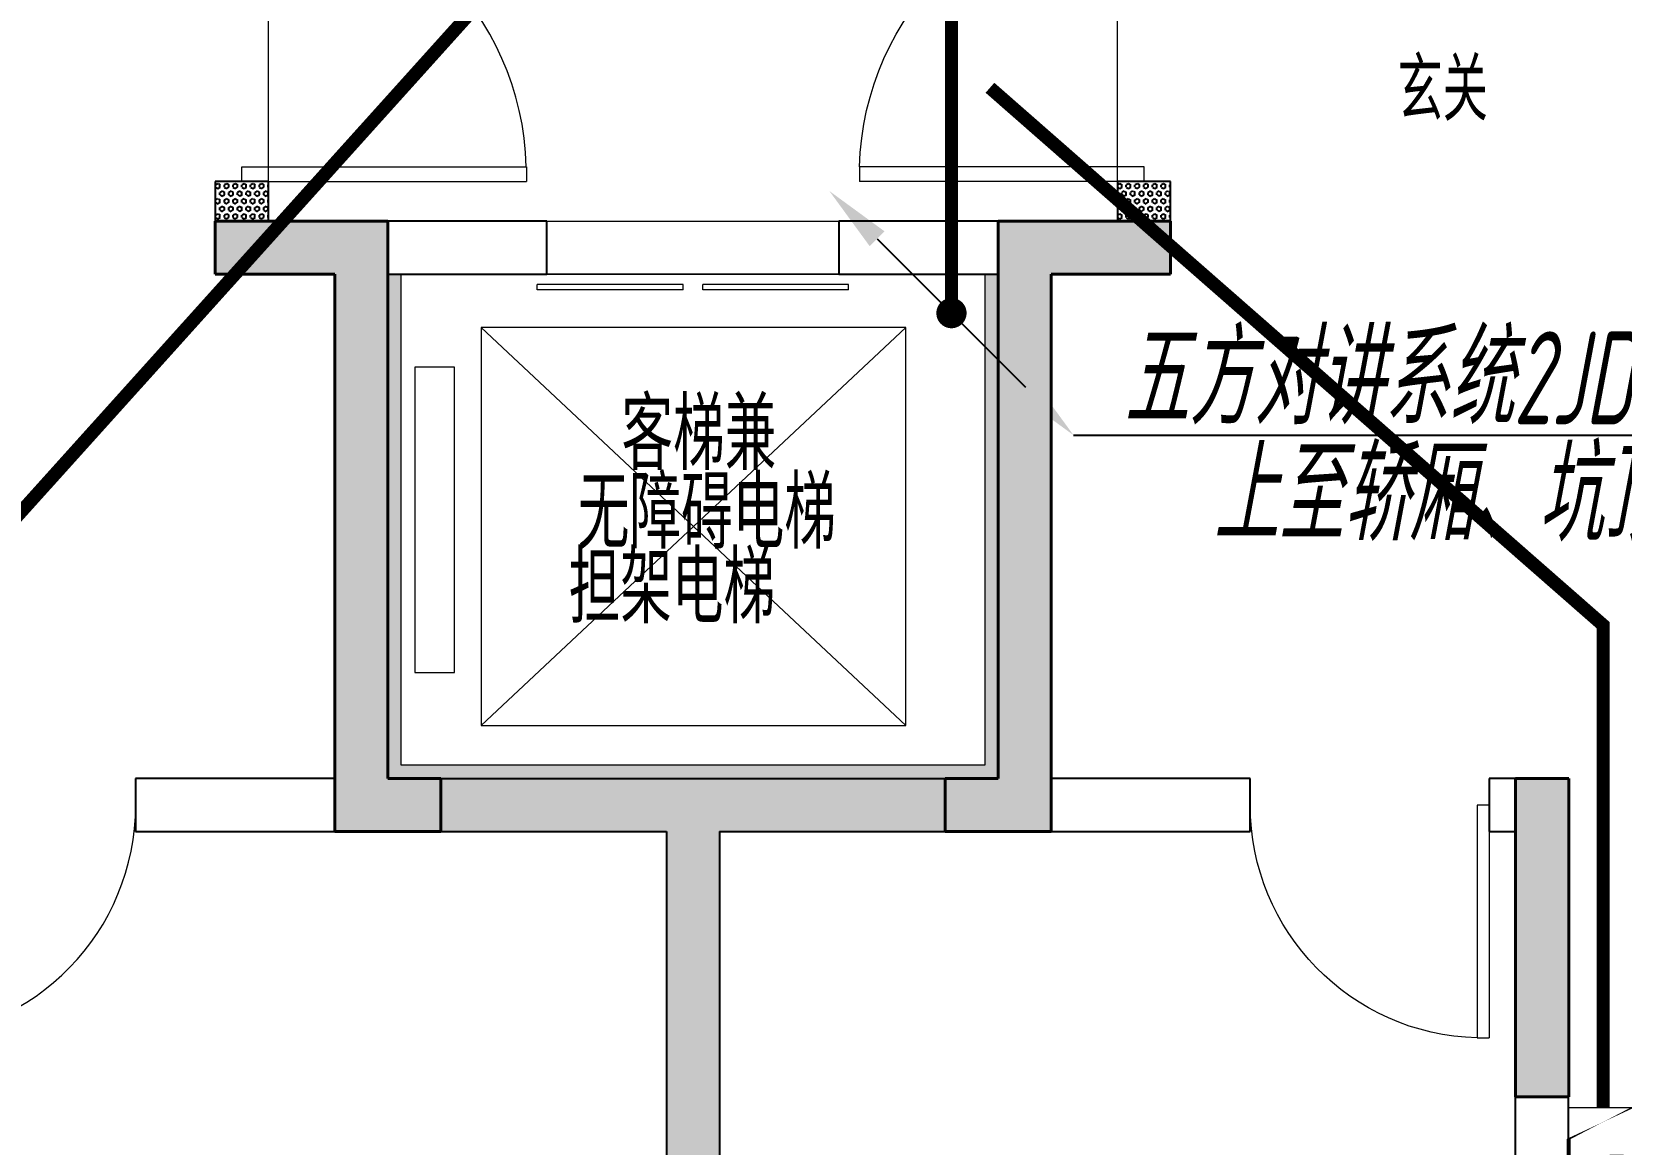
# Model space of a CAD drawing. Extents: x 3753737 to 4713801, y -857380 to 24339.
# Drawn here: x 4504257 to 4510247, y -737812 to -733620 of the extents above; entities that cross this region are included whole.
import ezdxf
from ezdxf.enums import TextEntityAlignment as Align

# ---------------------------------------------------------------- set-up
doc = ezdxf.new("R2010")
doc.units = 0
doc.header["$LTSCALE"] = 1000
doc.header["$MEASUREMENT"] = 0
doc.linetypes.add('DASH', pattern=[0.35, 0.25, -0.1])
doc.layers.get('0').update_dxf_attribs({"linetype": 'CONTINUOUS'})
for name, color, linetype in [('!!电气', 1, 'CONTINUOUS'), ('DIM-照明', 7, 'CONTINUOUS'), ('LWIRE', 4, 'CONTINUOUS'), ('WALL', 252, 'CONTINUOUS'), ('WIRE-安防', 4, 'CONTINUOUS'), ('WIRE-综合布线', 5, 'DASH'), ('保温', 6, 'CONTINUOUS')]:
    doc.layers.add(name, color=color, linetype=linetype)
for name, color, linetype, lineweight in [('3.5方案汇报，与郭总、侯月琴确定户型_t8$0$STAIR', 2, 'CONTINUOUS', 18), ('COLUMN', 252, 'CONTINUOUS', 40), ('EQUIP-消防', 3, 'CONTINUOUS', 20), ('PUB_HATCH', 8, 'CONTINUOUS', 9), ('PUB_TEXT', 7, 'CONTINUOUS', 20), ('WINDOW', 146, 'CONTINUOUS', 20), ('填充', 251, 'CONTINUOUS', 5)]:
    doc.layers.add(name, color=color, linetype=linetype, lineweight=lineweight)
doc.styles.add('HZTXT', font='gbeitc.shx', dxfattribs={"width": 0.8, "height": 400, "bigfont": 'hztxt.shx'})
doc.styles.get("Standard").update_dxf_attribs({"font": 'gbenor.shx', "bigfont": 'gbcbig.shx'})
pattern_1 = [(90, (0, 0), (-16.49778, 1.010197673501861e-15), [9.525, -19.05]), (210, (0, 0), (8.248889999999996, -14.28749658604684), [9.525, -19.05]), (150, (5.83238038093927e-16, 9.525), (-8.248890000000003, -14.28749658604684), [9.525, -19.05])]

# ---------------------------------------------------------------- blocks, each defined once
blk = doc.blocks.new('GFDGFSDFGD')
at = {"layer": 'PUB_HATCH'}
for points in [[(456966.6242620276, 370823.7242364994), (456316.6235069988, 370823.7237810019), (456316.6235069988, 370623.723500697), (456766.6242620276, 370623.7242364994), (456766.6242608383, 368523.7281418327), (457166.6242608383, 368523.7281418327), (457166.6242608383, 368723.7281418327), (456966.6242609706, 368723.7281418327)], [(459266.6248586276, 370823.7242366532), (459266.6248596846, 368723.7281419866), (459066.6248598169, 368723.7281419866), (459066.6248598169, 368523.7281419866), (459466.6248598169, 368523.7281419866), (459466.6248586276, 370623.7242366532), (459916.6256136564, 370623.7235008508), (459916.6256136564, 370823.7237811558)], [(461416.6128852202, 368723.7167772611), (461216.6128849418, 368723.7167773817), (461216.612884902, 367523.7239627372), (461416.6128882723, 367523.7257142118)]]:
    blk.add_hatch(color=256, dxfattribs=at).paths.add_polyline_path(points)
at = {"layer": 'COLUMN', "color": 252}
for p, q in [((456966.6242620276, 370823.7242364994), (456316.6235069988, 370823.7237810019)), ((456316.6235069988, 370823.7237810019), (456316.6235069988, 370623.723500697)), ((456966.6242609706, 368723.7281418327), (456966.6242620276, 370823.7242364994)), ((459266.6248586276, 370823.7242366532), (459266.6248596846, 368723.7281419866)), ((459916.6256136564, 370823.7237811558), (459266.6248586276, 370823.7242366532)), ((459916.6256136564, 370623.7235008508), (459916.6256136564, 370823.7237811558)), ((456316.6235069988, 370623.723500697), (456766.6242620276, 370623.7242364994)), ((456766.6242620276, 370623.7242364994), (456766.6242608383, 368523.7281418327)), ((459466.6248598169, 368523.7281419866), (459466.6248586276, 370623.7242366532)), ((459466.6248586276, 370623.7242366532), (459916.6256136564, 370623.7235008508)), ((457166.6242608383, 368723.7281418327), (456966.6242609706, 368723.7281418327)), ((457166.6242608383, 368523.7281418327), (457166.6242608383, 368723.7281418327)), ((459266.6248596846, 368723.7281419866), (459066.6248598169, 368723.7281419866)), ((459066.6248598169, 368723.7281419866), (459066.6248598169, 368523.7281419866)), ((461416.6128852202, 368723.7167772611), (461216.6128849418, 368723.7167773817)), ((461216.6128849418, 368723.7167773817), (461216.612884902, 367523.7239627372)), ((461416.6128882723, 367523.7257142118), (461416.6128852202, 368723.7167772611)), ((456766.6242608383, 368523.7281418327), (457166.6242608383, 368523.7281418327)), ((459066.6248598169, 368523.7281419866), (459466.6248598169, 368523.7281419866)), ((461216.612884902, 367523.7239627372), (461416.6128882723, 367523.7257142118))]:
    blk.add_line(p, q, dxfattribs=at)
blk = doc.blocks.new('GDFGDGRD')
at = {"layer": '保温', "linetype": 'Continuous', "ltscale": 10}
h = blk.add_hatch(dxfattribs=at)
h.set_pattern_fill('HEX', color=251, scale=10, angle=90, style=0)
h.set_pattern_definition(pattern_1)
h.paths.add_polyline_path([(431316.5779582471, 370823.724846115), (431516.5779419378, 370823.724846115), (431516.676856265, 370973.7247405107), (431316.6768725742, 370973.7249371556)])
h = blk.add_hatch(dxfattribs=at)
h.set_pattern_fill('HEX', color=251, scale=10, angle=90, style=0)
h.set_pattern_definition(pattern_1)
h.paths.add_polyline_path([(434916.5794610044, 370823.724846115), (434716.5794773137, 370823.724846115), (434716.4805629865, 370973.7247405107), (434916.4805466773, 370973.7249371556)])
h = blk.add_hatch(dxfattribs=at)
h.set_pattern_fill('HEX', color=251, scale=10, angle=90, style=0)
h.set_pattern_definition([(90, (-70765.89117912838, -151624.7360933621), (-16.49778, 1.010197673501861e-15), [9.525, -19.05]), (210, (-70765.89117912838, -151624.7360933621), (8.248889999999996, -14.28749658604684), [9.525, -19.05]), (150, (-70765.89117912838, -151615.2110933621), (-8.248890000000003, -14.28749658604684), [9.525, -19.05])])
h.paths.add_polyline_path([(434066.5790224251, 368523.7248330163), (434066.5789810187, 368723.7248300065), (432166.5783829462, 368723.7248300508), (432166.5784243525, 368523.7248330605)])
h = blk.add_hatch(dxfattribs=at)
h.set_pattern_fill('HEX', color=251, scale=10, angle=90, style=0)
h.set_pattern_definition([(90, (-70765.89117912838, -152124.7360933621), (-16.49778, 1.010197673501861e-15), [9.525, -19.05]), (210, (-70765.89117912838, -152124.7360933621), (8.248889999999996, -14.28749658604684), [9.525, -19.05]), (150, (-70765.89117912838, -152115.2110933621), (-8.248890000000003, -14.28749658604684), [9.525, -19.05])])
h.paths.add_polyline_path([(433016.677671614, 363923.7248245182), (433216.6776553047, 363923.7248245182), (433216.6776158109, 368523.7247332072), (433016.6776321201, 368523.7249298521)])
blk = doc.blocks.new('$DorLib2D$00000001')
for p, q in [((0.45, 0.9750000000000001), (0.5000000000000002, 0.9750000000000001)), ((0.45, 0), (0.45, 0.9750000000000001)), ((0.5, 0), (0.5, 0.9750000000000001)), ((0.5, 0), (0.45, 0))]:
    blk.add_line(p, q)
at = {"lineweight": 13}
blk.add_arc((0.475, 0), 0.975, 91.4692835813538, 180, dxfattribs=at)
blk = doc.blocks.new('$DORLIB2D$00000127')
at = {"color": 0}
for points in [[(-0.5333333333328483, 0.7948983154366971), (-0.5333333333328483, 0.690405644187237)], [(-0.0333333333328483, 0.7948983154366971), (-0.5333333333328483, 0.7948983154366971)], [(-0.0333333333328483, 0.7948983154366971), (-0.0333333333328483, 0.690405644187237)], [(0.5333333333328483, 0.7948983154366971), (0.0333333333328483, 0.7948983154366971)], [(0.0333333333328483, 0.7948983154366971), (0.0333333333328483, 0.690405644187237)], [(0.5333333333328483, 0.7948983154366971), (0.5333333333328483, 0.690405644187237)], [(-0.0333333333328483, 0.690405644187237), (-0.5333333333328483, 0.690405644187237)], [(0.5333333333328483, 0.690405644187237), (0.0333333333328483, 0.690405644187237)], [(0.5, 0.4999999999999858), (-0.5, 0.4999999999999858)]]:
    blk.add_lwpolyline(points, dxfattribs=at)
blk = doc.blocks.new('A$C5F341E43')
at = {"layer": '填充'}
h = blk.add_hatch(dxfattribs=at)
h.set_pattern_fill('隔热材料02', color=252, scale=100, style=0)
h.set_pattern_definition([(0, (-1161708.39732674, -603838.6308048879), (0, 50), []), (0, (-1161708.39732674, -603821.9643048878), (0, 50), []), (270, (-1161664.65582674, -603813.333054888), (50, -9.184850993605149e-15), [5.01775, -44.98225]), (270, (-1161702.11457674, -603813.333054888), (50, -9.184850993605149e-15), [5.01775, -44.98225]), (90, (-1161676.60282674, -603847.262054888), (-50, 3.061616997868383e-15), [5.01775, -44.98225]), (90, (-1161690.16782674, -603847.262054888), (-50, 3.061616997868383e-15), [5.01775, -44.98225]), (180, (-1161658.37307674, -603855.2975548877), (-6.123233995736766e-15, -50), [50.02425, 0.02425]), (135, (-1161672.33032674, -603852.7888048877), (2.775557561562891e-15, 49.99987405109137), [4.268000000000001, -66.44274999999999]), (116.56505, (-1161625.348326739, -603849.770804888), (0.0001128305918363104, 49.99993342107836), [2.804999999999993, -108.9984999999998]), (116.56505, (-1161675.348326739, -603849.770804888), (0.0001128305918363104, 49.99993342107836), [2.804999999999993, -108.9984999999998]), (153.43495, (-1161617.31282674, -603855.2975548877), (-0.0001128305918057793, 49.99993342107837), [5.609999999999999, -106.1935]), (153.43495, (-1161667.31282674, -603855.2975548877), (-0.0001128305918057793, 49.99993342107837), [5.609999999999999, -106.1935]), (63.43495000000001, (-1161626.60282674, -603842.2443048878), (-0.0001128305918307593, 49.99993342107837), [26.714, -85.0895]), (63.43495000000001, (-1161676.60282674, -603842.2443048878), (-0.0001128305918307593, 49.99993342107837), [26.714, -85.0895]), (116.56505, (-1161614.65582674, -603813.333054888), (0.0001128305918363104, 49.99993342107836), [2.804999999999993, -108.9984999999998]), (116.56505, (-1161664.65582674, -603813.333054888), (0.0001128305918363104, 49.99993342107836), [2.804999999999993, -108.9984999999998]), (135, (-1161665.91032674, -603810.8243048879), (2.775557561562891e-15, 49.99987405109137), [4.268000000000001, -66.44274999999999]), (153.43495, (-1161618.928326739, -603807.8063048878), (-0.0001128305918057793, 49.99993342107837), [5.609999999999999, -106.1935]), (153.43495, (-1161668.928326739, -603807.8063048878), (-0.0001128305918057793, 49.99993342107837), [5.609999999999999, -106.1935]), (45, (-1161700.860076739, -603810.8243048879), (0, 49.99987405109137), [4.268000000000001, -66.44274999999999]), (63.43495000000001, (-1161652.11457674, -603813.333054888), (-0.0001128305918307593, 49.99993342107837), [2.805, -108.9985]), (63.43495000000001, (-1161702.11457674, -603813.333054888), (-0.0001128305918307593, 49.99993342107837), [2.805, -108.9985]), (26.56505, (-1161647.84232674, -603807.8063048878), (0.0001128305918307593, 49.99993342107837), [5.609999999999999, -106.1935]), (26.56505, (-1161697.84232674, -603807.8063048878), (0.0001128305918307593, 49.99993342107837), [5.609999999999999, -106.1935]), (116.56505, (-1161640.16782674, -603842.2443048878), (0.0001128305918363104, 49.99993342107836), [26.71399999999995, -85.0894999999998]), (116.56505, (-1161690.16782674, -603842.2443048878), (0.0001128305918363104, 49.99993342107836), [26.71399999999995, -85.0894999999998]), (45, (-1161694.44007674, -603852.7888048877), (0, 49.99987405109137), [4.268000000000001, -66.44274999999999]), (63.43495000000001, (-1161641.42207674, -603849.770804888), (-0.0001128305918307593, 49.99993342107837), [2.805, -108.9985]), (63.43495000000001, (-1161691.42207674, -603849.770804888), (-0.0001128305918307593, 49.99993342107837), [2.805, -108.9985]), (26.56505, (-1161649.45782674, -603855.2975548877), (0.0001128305918307593, 49.99993342107837), [5.609999999999999, -106.1935]), (26.56505, (-1161699.45782674, -603855.2975548877), (0.0001128305918307593, 49.99993342107837), [5.609999999999999, -106.1935])])
h.paths.add_polyline_path([(36399.99999699742, 6799.999998826184), (36349.99999699742, 6799.999998824554), (36349.9999970654, 4899.999998804415), (38649.99999707472, 4899.999998822343), (38649.99999710172, 6799.999998825719), (38599.99999710172, 6799.999998824904), (38599.99999707565, 4949.999998819432), (36399.99999706354, 4949.99999880488)])
at = {"layer": '3.5方案汇报，与郭总、侯月琴确定户型_t8$0$STAIR', "color": 252}
for p, q in [((38301.90642969031, 6599.996037418372), (36701.89901093114, 5100.003950801794)), ((36701.90642970987, 6600.003950782004), (38301.89901091252, 5099.996037438163))]:
    blk.add_line(p, q, dxfattribs=at)
for points in [[(38301.89901091252, 5099.996037438163), (38301.90642969031, 6599.996037418372), (36701.90642970987, 6600.003950782004), (36701.89901093114, 5100.003950801794)], [(36601.90000011213, 5300.00444550009), (36601.90568784252, 6450.004445486469), (36451.90568784159, 6450.005187364295), (36451.9000001112, 5300.005187377916)]]:
    blk.add_lwpolyline(points, close=True, dxfattribs=at)
at = {"layer": 'WALL', "color": 252}
for p, q in [((35899.99924684375, 7150.000006155231), (35699.99924684376, 7150.000006122171)), ((35699.99924684376, 7150.000006122171), (35699.99924690161, 6799.999998823009)), ((35899.99924686853, 6999.999998823009), (35899.99924684375, 7150.000006155231)), ((39300.00076140409, 7150.000006122152), (39100.00076140407, 7150.000006155213)), ((39100.00076140407, 7150.000006155213), (39100.00076137928, 6999.999998837203)), ((39300.00076134621, 6799.999998845257), (39300.00076140409, 7150.000006122152)), ((35899.99924686853, 6999.999998823009), (36250.00000184774, 6999.999998823041)), ((36950.00029848702, 6999.999998823047), (36250.00000184774, 6999.999998823041)), ((36950.00029848702, 6799.999998823051), (36950.00029848702, 6999.999998823047)), ((38750.00000184774, 6999.999998823041), (38050.00029848699, 6999.999998823047)), ((38050.00029848699, 6999.999998823047), (38050.00029848699, 6799.999998823049)), ((38750.00000639601, 6999.999998823041), (39100.00076137928, 6999.999998837203)), ((35699.99924690161, 6799.999998823009), (36150.0000019627, 6799.999998823009)), ((36150.00000414679, 4899.99999884895), (36150.0000019627, 6799.999998823009)), ((36350.00000414678, 4899.999998829174), (36350.00000196268, 6799.999998823047)), ((36350.00000196268, 6799.999998823047), (36950.00029848702, 6799.999998823051)), ((38050.00029848699, 6799.999998823049), (38650.00000184775, 6799.999998823047)), ((38650.00000184775, 6799.999998823047), (38650.00000184774, 4899.999998823514)), ((38850.00000184775, 6799.999998827097), (38850.00000184775, 4899.999998848933)), ((38850.00000184775, 6799.999998827097), (39300.00076134621, 6799.999998845257)), ((36150.00000414679, 4899.99999884895), (35399.99999941148, 4899.999998863381)), ((35399.99999941148, 4899.999998863381), (35399.99999940763, 4699.999998863362)), ((36350.00000414678, 4899.999998829174), (37500.0000064003, 4899.999998826301)), ((37500.00000640029, 4899.999998826301), (38650.00000184774, 4899.999998823514)), ((39600.00000428307, 4899.999998863351), (38850.00000184775, 4899.999998848933)), ((39600.00000428692, 4699.999998863356), (39600.00000428307, 4899.999998863351)), ((40800.00000898525, 4899.999998886419), (40500.00000428308, 4899.999998880652)), ((40500.00000428308, 4899.999998880652), (40500.00000428692, 4699.999998880653)), ((40800.00000935312, 1899.99999888635), (40800.00000898525, 4899.999998886419)), ((35399.99999940763, 4699.999998863362), (36250.00000425981, 4699.999998847023)), ((36250.00000184563, 4699.999998829444), (37400.00000640005, 4699.999998826544)), ((37400.00000640005, 4699.999998826544), (37400.00000640005, 99.99999180436137)), ((37600.00000640005, 4699.999998826056), (37600.00000640006, 99.99999180436136)), ((37600.00000640005, 4699.999998826056), (38750.0000018475, 4699.999998823274)), ((38749.99999943475, 4699.999998847023), (39600.00000428692, 4699.999998863356)), ((40500.00000428692, 4699.999998880653), (40600.00000900977, 4699.999998882578)), ((40600.00000936538, 1799.999998872246), (40600.00000900977, 4699.999998882578))]:
    blk.add_line(p, q, dxfattribs=at)
at = {"layer": 'WINDOW', "color": 252}
for p, q in [((35899.99924684374, 7150.000006155228), (35899.9992466619, 8250.000006155227)), ((39100.00076140405, 7150.000006155228), (39100.00076158589, 8250.000006155227)), ((36950.00029848702, 6999.999998823041), (38050.00029848702, 6999.999998823041)), ((36950.00029848702, 6799.999998823041), (38050.00029848702, 6799.999998823041))]:
    blk.add_line(p, q, dxfattribs=at)
at = {"layer": '填充', "color": 252}
blk.add_lwpolyline([(36399.99999699742, 6799.999998826184), (36349.99999699742, 6799.999998824554), (36349.9999970654, 4899.999998804415), (38649.99999707472, 4899.999998822343), (38649.99999710172, 6799.999998825719), (38599.99999710172, 6799.999998824904), (38599.99999707565, 4949.999998819432), (36399.99999706354, 4949.99999880488)], close=True, dxfattribs=at)
at = {"color": 252}
blk.add_blockref('GFDGFSDFGD', (-420616.5786992437, -363823.7248326879), dxfattribs=at)
at = {"color": 252, "xscale": -1}
blk.add_blockref('GDFGDGRD', (470616.578702189, -363823.7248325947), dxfattribs=at)
at = {"layer": 'WINDOW', "color": 252}
for p, xscale, yscale, zscale, rotation in [((35799.99924675282, 7700.000006138697), -1100, -1100, -1100, 90.00000000947153), ((39200.00076149497, 7700.000006138697), -1100, 1100, -1100, 89.99999999052845), ((34949.99999940954, 4799.999998872013), 900, 900, 900, 179.9999999988986), ((40050.00000428502, 4799.999998872013), 900, -900, 900, 1.101422729913818e-09)]:
    blk.add_blockref('$DorLib2D$00000001', p, dxfattribs=dict(at, xscale=xscale, yscale=yscale, zscale=zscale, rotation=rotation))
at = {"layer": 'WINDOW', "color": 252, "xscale": 1100, "yscale": -200, "zscale": 1100}
blk.add_blockref('$DORLIB2D$00000127', (37500.00029848702, 6899.999998823041), dxfattribs=at)
at = {"layer": 'PUB_TEXT', "color": 252}
for s, height, p in [('玄关', 236.3120567375886, (40155.34379239567, 7377.796282881172)), ('客梯兼', 270.0709219858156, (37230.87951980159, 6062.080802730052)), ('无障碍电梯', 270.0709219858156, (37066.31061190646, 5766.310634818627)), ('担架电梯', 270.0709219858156, (37031.87677145936, 5484.751919856295))]:
    blk.add_text(s, height=height, dxfattribs=at).set_placement(p)
blk = doc.blocks.new('$equip$00002771')
for p, q in [((-0.6500000000087311, 0.6500000000014552), (-0.6500000000087311, 0)), ((0.6500000000087311, 0.6500000000014552), (-0.6500000000087311, 0.6500000000014552)), ((0.6500000000087311, 0), (0.6500000000087311, 0.6500000000014552)), ((-0.6500000000087311, 0), (0.6500000000087311, 0))]:
    blk.add_line(p, q)
at = {"const_width": 0.04}
blk.add_lwpolyline([(-0.6500000000087311, 0.6500000000014552), (-0.6500000000087311, 0), (0.6500000000087311, 0), (0.6500000000087311, 0.6500000000014552), (-0.6500000000087311, 0.6500000000014552), (-0.6500000000087311, 0)], dxfattribs=at)
for p in [(0, 0.6500000000014552), (-0.6500000000087311, 0.3250000000007276), (0.6500000000087311, 0.3250000000007276), (0, 0)]:
    blk.add_point(p)
at = {"color": 7}
blk.add_attdef('$TEXT$', text='', height=0.4, dxfattribs=at).set_placement((0.006237997862626798, 0.3429758970196417), align=Align.MIDDLE_CENTER)
at = {"color": 7, "flags": 1}
for tag, height, p in [('B', 0.4, (0.9046029297314817, 0.2456043182446592)), ('A', 2e-05, (0, 0))]:
    blk.add_attdef(tag, text='', height=height, dxfattribs=at).set_placement(p, align=Align.MIDDLE_CENTER)
blk = doc.blocks.new('$TelecSys$00000080')
for p, q in [((-0.7000000000007276, -0.7000000000007276), (0, 0)), ((0.1041666666678793, 0.1041666666660603), (0.1041666666678793, 0.1041666666660603)), ((-0.1041666666678793, -0.1041666666660603), (-0.1041666666678793, -0.1041666666660603))]:
    blk.add_line(p, q)
at = {"const_width": 0.1425}
blk.add_lwpolyline([(0.07125000000087311, 0, 1), (-0.07125000000087311, 0, 1)], format="xyb", close=True, dxfattribs=at)
blk.add_solid([(-0.6300000000010186, -0.7700000000004366), (-0.7700000000004366, -0.6299999999991996), (-1.150000000001455, -1.149999999999636)])
at = {"width": 0.8, "flags": 9}
blk.add_attdef('A', (0, 0), '', height=2e-05, rotation=180, dxfattribs=at)
blk = doc.blocks.new('$TelecSys$00000079')
for p, q in [((0.7000000000007276, 0.7000000000007276), (0, 0)), ((0.1041666666678793, 0.1041666666660603), (0.1041666666678793, 0.1041666666660603)), ((-0.1041666666678793, -0.1041666666660603), (-0.1041666666678793, -0.1041666666660603))]:
    blk.add_line(p, q)
at = {"const_width": 0.1425}
blk.add_lwpolyline([(-0.07125000000087311, 0, 1), (0.07125000000087311, 0, 1)], format="xyb", close=True, dxfattribs=at)
blk.add_solid([(0.6300000000010186, 0.7700000000004366), (0.7700000000004366, 0.6299999999991996), (1.150000000001455, 1.149999999999636)])
at = {"width": 0.8, "flags": 9}
blk.add_attdef('A', (0, 0), '', height=2e-05, dxfattribs=at)

msp = doc.modelspace()

# ---------------------------------------------------------------- linework, layer by layer
at = {"layer": '!!电气'}
msp.add_line((4508182.874270711, -735140.1456280015), (4511636.520565957, -735140.1456280015), dxfattribs=at)
at = {"layer": 'WIRE-安防', "color": 6, "const_width": 50}
msp.add_lwpolyline([(4507722.874270711, -733122.2931417746), (4507722.874270711, -734680.1456280018)], dxfattribs=at)
at = {"layer": 'WIRE-综合布线', "color": 4, "const_width": 50}
for points in [[(4503318.631178562, -737673.7728241531), (4503318.631178562, -736426.4042467463), (4506104.336049661, -733332.6408897659), (4507299.140437257, -733332.6408897659)], [(4507867.881664176, -733831.0658793468), (4510178.631777383, -735856.1267446133), (4510178.631777383, -737673.7728241531)]]:
    msp.add_lwpolyline(points, dxfattribs=at)

# ---------------------------------------------------------------- block references
at = {"layer": '!!电气'}
msp.add_blockref('A$C5F341E43', (4469248.63177754, -741333.7728230425), dxfattribs=at)
at = {"layer": 'EQUIP-消防', "color": 6}
ref = msp.add_blockref('$equip$00002771', (4510048.631777382, -737933.7728241559), dxfattribs=dict(at, xscale=-400, yscale=400, zscale=400, rotation=269.9999999997599))
ref.add_attrib('$TEXT$', 'RD', dxfattribs={"layer": '0', "color": 7, "height": 160}).set_placement((4510185.822136188, -737931.2776250115), align=Align.MIDDLE_CENTER)
at = {"layer": 'LWIRE', "xscale": -400, "yscale": 400, "zscale": 400}
for name in ['$TelecSys$00000079', '$TelecSys$00000080']:
    msp.add_blockref(name, (4507722.874270711, -734680.1456280018), dxfattribs=at)

# ---------------------------------------------------------------- texts
at = {"layer": 'DIM-照明', "color": 7, "style": 'HZTXT', "width": 0.7}
for s, p in [('五方对讲系统2JDG25 CC WE', (4508370.400685751, -735099.1664500798)), ('上至轿厢、坑顶，下至坑底', (4508707.516827483, -735537.753016973))]:
    msp.add_text(s, height=350, dxfattribs=at).set_placement(p)

doc.saveas('drawing.dxf')
